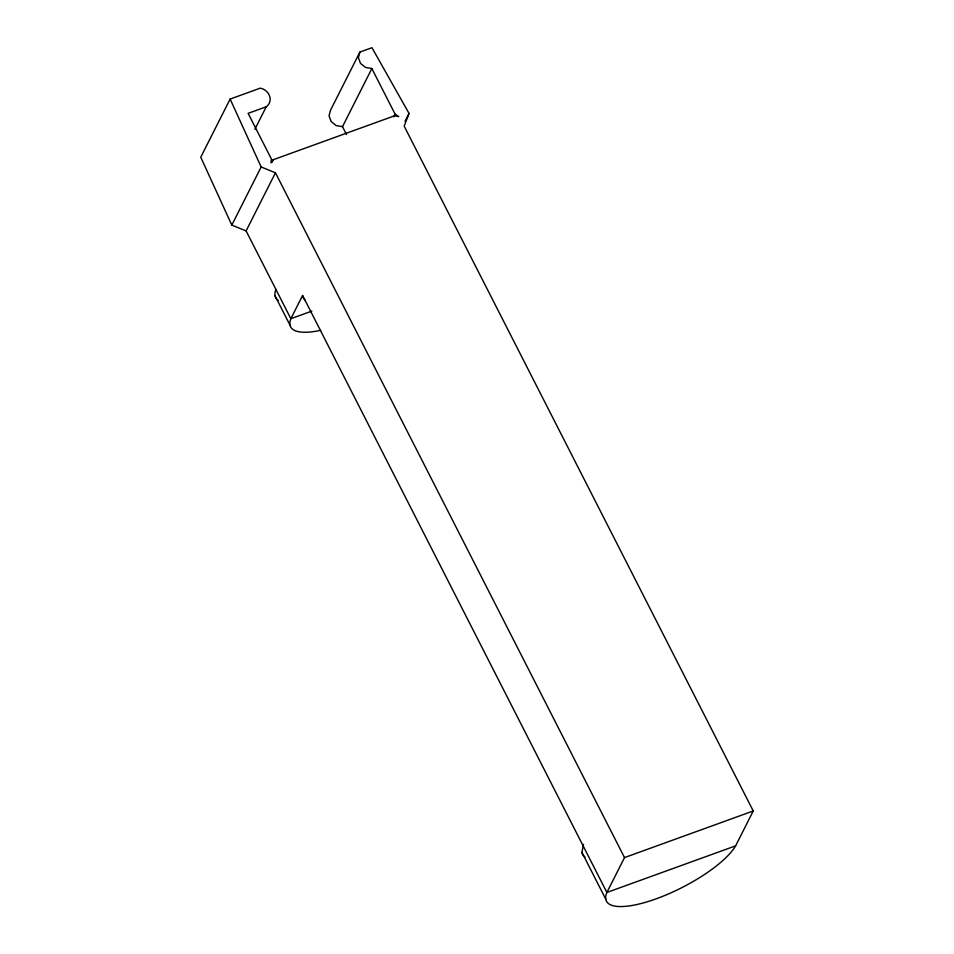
<?xml version="1.0" encoding="UTF-8"?>
<svg xmlns="http://www.w3.org/2000/svg" width="954" height="954" viewBox="0 0 954 954"><rect width="100%" height="100%" fill="white"/><g stroke="black" fill="none" stroke-linecap="round" stroke-linejoin="round"><path stroke-width="1.43" d="M605.778 899.205L581.916 852.375L583.502 844.409M311.839 311.111L290.851 318.719L302.597 295.466L606.887 892.467A73.565 22.204 -27 0 0 656.292 898.775A73.565 22.204 -27 0 0 735.617 845.852L753.243 810.972L404.186 126.166L409.027 113.419L371.965 47.7L359.897 52.076L358.382 57.634L360.481 63.381L365.513 67.448L371.857 68.533L395.123 114.194L398.724 116.579L394.515 115.804L273.202 159.735L270.984 162.848L271.401 159.008L248.123 113.347L266.238 106.788A11.412 10.053 26.8 0 0 269.708 96.271A11.412 10.053 26.8 0 0 260.299 88.138L230.129 99.073L200.757 157.207L231.798 225.108L246.096 230.916L290.851 318.719A73.637 22.228 -27 0 0 320.687 330.311M254.885 129.255L266.238 106.788M231.798 225.108L261.157 166.974L230.129 99.073M271.866 162.383L273.202 159.735M246.096 230.916L275.456 172.793L261.157 166.974M359.897 52.076L330.525 110.199L329.023 115.768L331.121 121.516L336.154 125.582L342.498 126.667L346.481 134.49M342.498 126.667L371.857 68.533M393.799 116.829L395.123 114.194M405.033 121.337L409.027 113.419M753.243 810.972L624.512 857.598L606.887 892.467L735.617 845.852M275.456 172.793L624.512 857.598M275.122 295.978L290.04 325.254M278.461 300.522A73.637 22.228 -27 0 1 275.933 289.444M304.827 299.878A76.547 23.099 -27 0 1 302.597 295.466M585.064 857.086A73.565 22.204 -27 0 1 581.916 852.375"/></g></svg>
